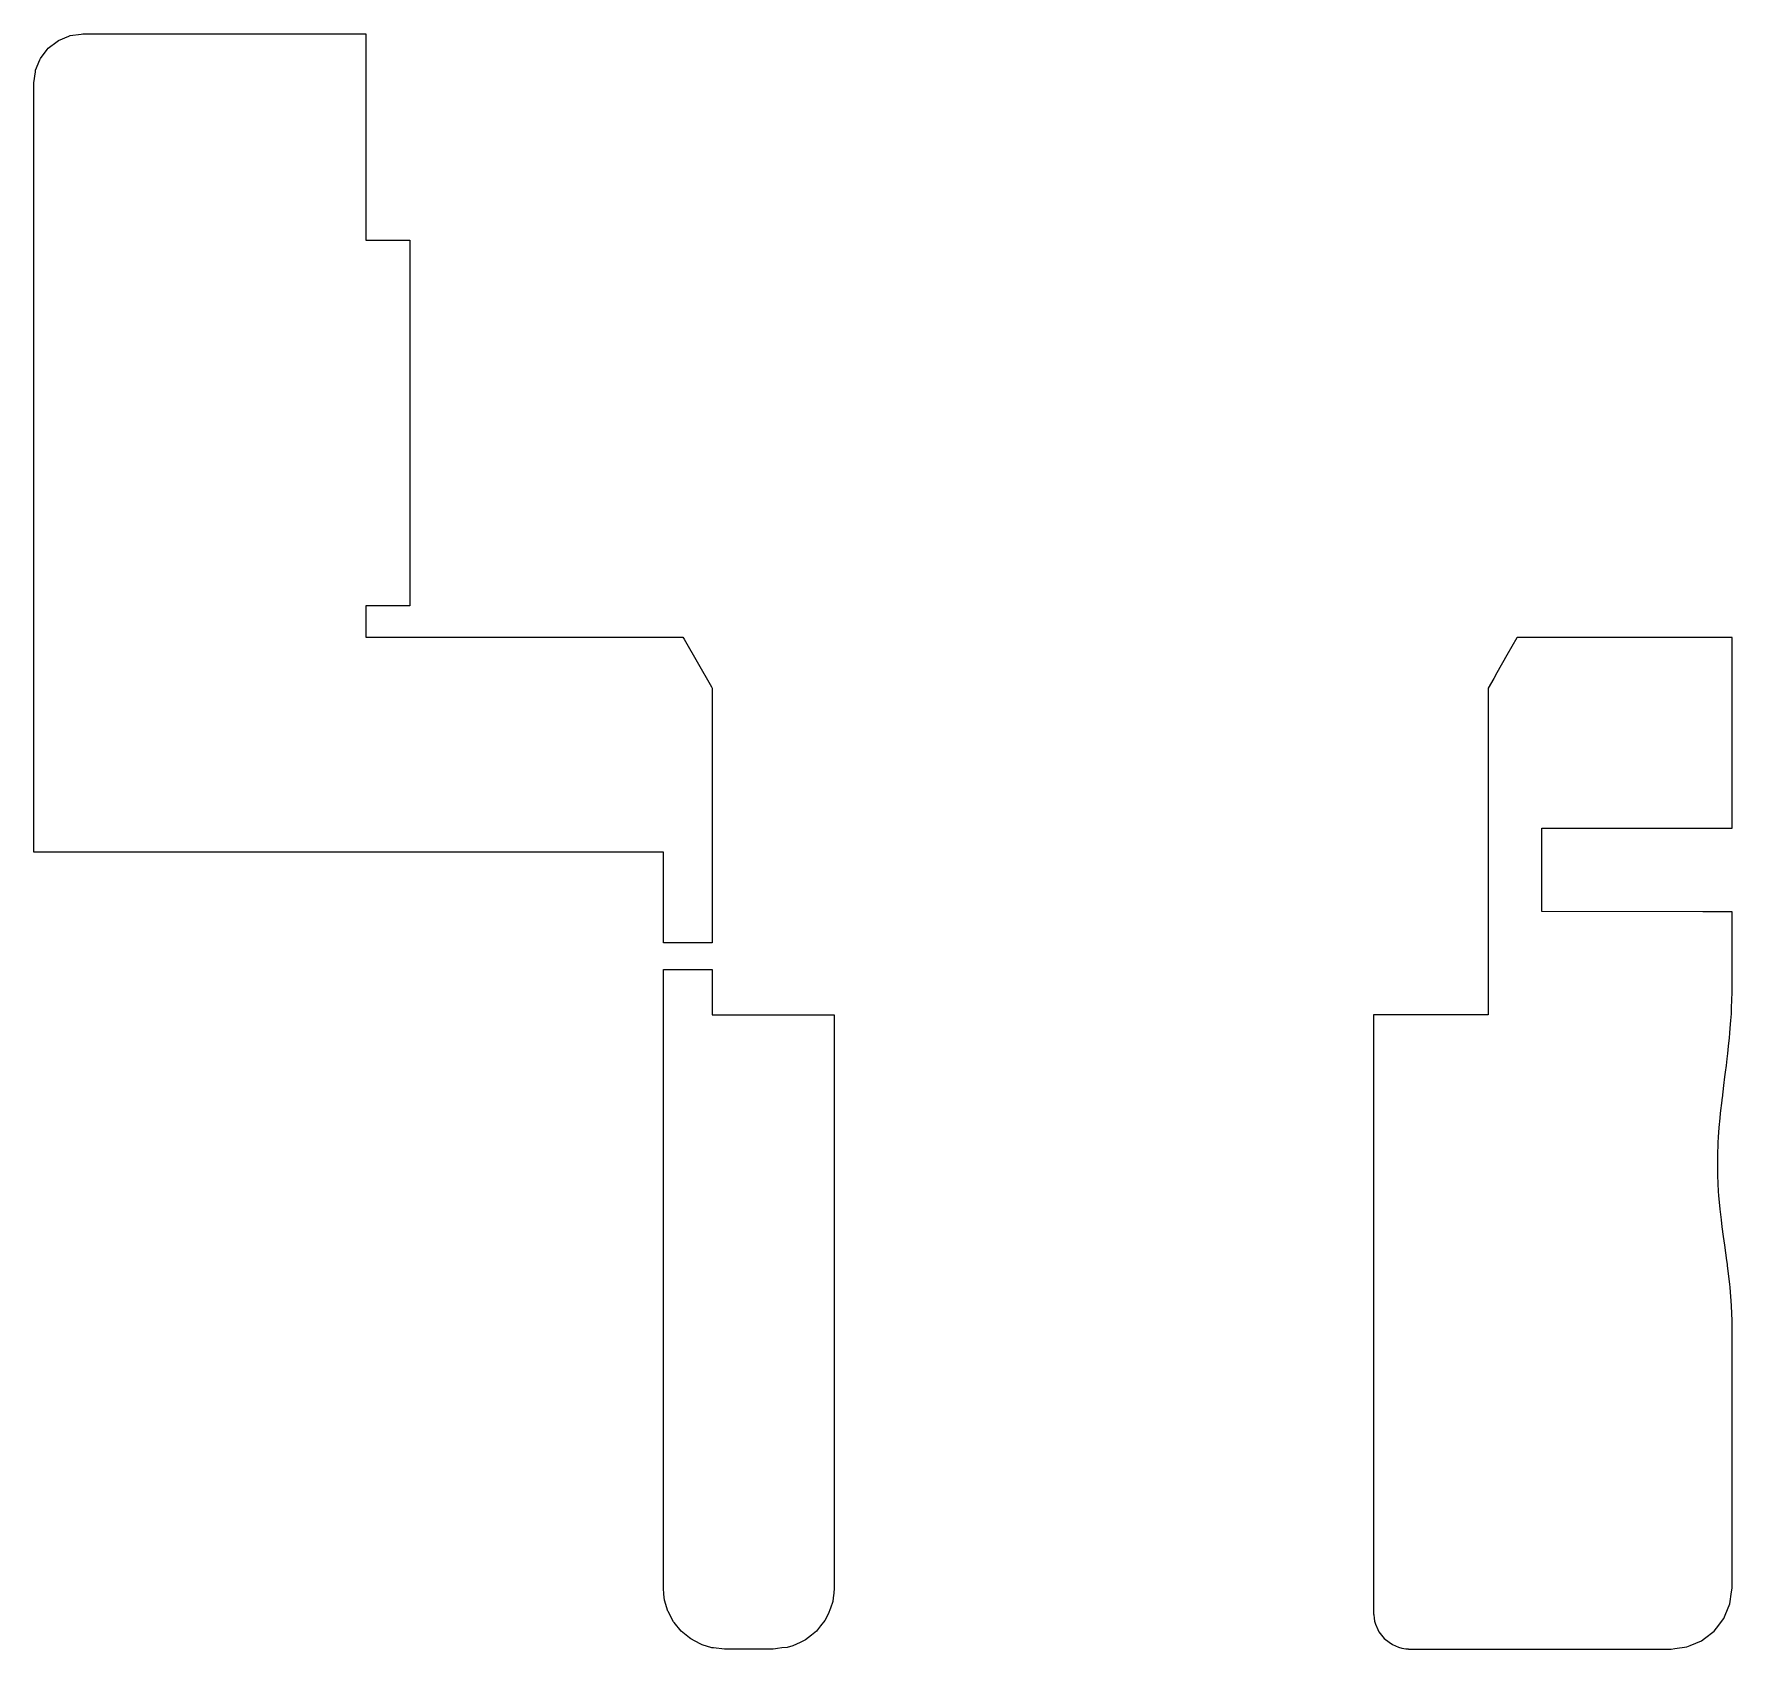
# Model space of a CAD drawing. Header units: metres. Extents: x 2.4 to 72, y -16 to 50.2.
import ezdxf

# ---------------------------------------------------------------- set-up
doc = ezdxf.new("R2010")
doc.units = ezdxf.units.M

msp = doc.modelspace()

# ---------------------------------------------------------------- linework, layer by layer
for p, q in [((3.823, 50.107), (3.882, 50.132)), ((3.882, 50.132), (4.337, 50.192)), ((4.337, 50.192), (4.4, 50.2)), ((4.4, 50.2), (6.219, 50.2)), ((6.219, 50.2), (6.407, 50.2)), ((6.407, 50.2), (6.66, 50.2)), ((6.66, 50.2), (6.981, 50.2)), ((6.981, 50.2), (7.356, 50.2)), ((7.356, 50.2), (7.748, 50.2)), ((7.748, 50.2), (8.086, 50.2)), ((8.086, 50.2), (11.737, 50.2)), ((11.737, 50.2), (11.821, 50.2)), ((11.821, 50.2), (11.961, 50.2)), ((11.961, 50.2), (12.126, 50.2)), ((12.126, 50.2), (12.284, 50.2)), ((12.284, 50.2), (12.414, 50.2)), ((12.414, 50.2), (12.775, 50.2)), ((12.775, 50.2), (12.908, 50.2)), ((12.908, 50.2), (13.002, 50.2)), ((13.002, 50.2), (14.513, 50.2)), ((14.513, 50.2), (14.649, 50.2)), ((14.649, 50.2), (16, 50.2)), ((16, 50.2), (16, 45.828)), ((2.668, 49.2), (2.947, 49.564)), ((2.947, 49.564), (2.986, 49.614)), ((2.986, 49.614), (3.349, 49.893)), ((3.349, 49.893), (3.4, 49.932)), ((3.4, 49.932), (3.823, 50.107)), ((2.468, 48.718), (2.644, 49.141)), ((2.644, 49.141), (2.668, 49.2)), ((2.4, 48.2), (2.46, 48.654)), ((2.4, 47.833), (2.4, 48.2)), ((2.46, 48.654), (2.468, 48.718)), ((2.4, 43.889), (2.4, 47.833)), ((16, 45.828), (16, 45.2)), ((16, 45.2), (16, 43.981)), ((2.4, 43.446), (2.4, 43.889)), ((16, 43.981), (16, 43.874)), ((16, 43.874), (16, 42.584)), ((16, 43.874), (16, 43.874)), ((2.4, 43.348), (2.4, 43.446)), ((2.4, 43.25), (2.4, 43.348)), ((2.4, 42.828), (2.4, 43.25)), ((2.4, 42.728), (2.4, 42.828)), ((2.4, 41.102), (2.4, 42.728)), ((16, 42.584), (16, 42.53)), ((16, 42.53), (16, 41.753)), ((2.4, 40.719), (2.4, 41.102)), ((16, 41.753), (17.024, 41.753)), ((17.024, 41.753), (17.8, 41.753)), ((17.8, 41.753), (17.8, 41.257)), ((17.8, 41.257), (17.8, 40.43)), ((2.4, 40.402), (2.4, 40.719)), ((2.4, 40.163), (2.4, 40.402)), ((17.8, 40.43), (17.8, 39.96)), ((2.4, 36.111), (2.4, 40.163)), ((17.8, 39.96), (17.8, 26.753)), ((2.4, 35.898), (2.4, 36.111)), ((2.4, 35.746), (2.4, 35.898)), ((2.4, 33.678), (2.4, 35.746)), ((2.4, 28.704), (2.4, 33.678)), ((2.4, 24.58), (2.4, 28.704)), ((17.211, 26.753), (16, 26.753)), ((16, 26.753), (16, 25.641)), ((17.606, 26.753), (17.211, 26.753)), ((17.8, 26.753), (17.606, 26.753)), ((16, 25.641), (16, 25.546)), ((16, 25.546), (16, 25.501)), ((16, 25.501), (16, 25.482)), ((16, 25.482), (16, 25.476)), ((16, 25.476), (16.771, 25.476)), ((16.771, 25.476), (18.464, 25.476)), ((18.464, 25.476), (29, 25.476)), ((29, 25.476), (29.047, 25.394)), ((29.047, 25.394), (30.165, 23.445)), ((63.182, 25.445), (62.775, 24.735)), ((63.19, 25.46), (63.182, 25.445)), ((64.431, 25.46), (63.19, 25.46)), ((72, 25.46), (64.431, 25.46)), ((72, 25.127), (72, 25.46)), ((72, 19.312), (72, 25.127)), ((2.4, 16.661), (2.4, 24.58)), ((62.775, 24.735), (62.361, 24.014)), ((62.231, 23.787), (62, 23.384)), ((62.361, 24.014), (62.231, 23.787)), ((30.165, 23.445), (30.2, 23.384)), ((30.2, 23.384), (30.2, 15.288)), ((62, 23.384), (62, 20.273)), ((62, 20.273), (62, 17.957)), ((72, 17.652), (72, 19.312)), ((62, 17.957), (62, 17.239)), ((64.2, 17.307), (64.2, 17.652)), ((64.2, 17.652), (70.117, 17.652)), ((70.117, 17.652), (72, 17.652)), ((62, 17.239), (62, 16.64)), ((64.2, 16.962), (64.2, 17.307)), ((64.2, 16.739), (64.2, 16.962)), ((64.2, 16.512), (64.2, 16.739)), ((12.874, 16.661), (2.4, 16.661)), ((14.97, 16.661), (12.874, 16.661)), ((28.2, 16.661), (14.97, 16.661)), ((28.2, 16.283), (28.2, 16.661)), ((28.2, 14.759), (28.2, 16.283)), ((62, 16.64), (62, 16.261)), ((62, 16.261), (62, 15.695)), ((64.2, 16.261), (64.2, 16.512)), ((64.2, 16.181), (64.2, 16.261)), ((64.2, 15.939), (64.2, 16.181)), ((62, 15.695), (62, 15.37)), ((62, 15.37), (62, 14.945)), ((64.2, 15.892), (64.2, 15.939)), ((64.2, 15.846), (64.2, 15.892)), ((64.2, 15.603), (64.2, 15.846)), ((64.2, 15.519), (64.2, 15.603)), ((64.2, 15.267), (64.2, 15.519)), ((28.2, 13.777), (28.2, 14.759)), ((30.2, 15.288), (30.2, 14.759)), ((30.2, 14.759), (30.2, 13.777)), ((62, 14.945), (62, 14.486)), ((64.2, 15.026), (64.2, 15.267)), ((64.2, 14.808), (64.2, 15.026)), ((64.2, 14.233), (64.2, 14.808)), ((62, 14.486), (62, 14.05)), ((62, 14.05), (62, 10)), ((70.803, 14.22), (64.2, 14.233)), ((72, 14.222), (70.803, 14.22)), ((72, 12.801), (72, 14.222)), ((28.2, 12.941), (28.2, 13.777)), ((30.2, 13.777), (30.2, 12.941)), ((28.669, 12.941), (28.2, 12.941)), ((30.2, 12.941), (28.669, 12.941)), ((72, 10.909), (72, 12.801)), ((28.2, 11.479), (28.2, 11.858)), ((28.2, 11.858), (29.827, 11.858)), ((29.827, 11.858), (30.2, 11.858)), ((30.2, 11.858), (30.2, 11.692)), ((28.2, 11.019), (28.2, 11.479)), ((30.2, 11.692), (30.2, 11.69)), ((30.2, 11.69), (30.2, 11.536)), ((30.2, 11.536), (30.2, 11.533)), ((30.2, 11.533), (30.2, 10.203)), ((28.2, 10.28), (28.2, 11.019)), ((71.982, 10.277), (71.991, 10.608)), ((71.991, 10.608), (72, 10.909)), ((28.2, 10.134), (28.2, 10.28)), ((28.2, 10.07), (28.2, 10.134)), ((28.2, 9.982), (28.2, 10.07)), ((28.2, 9.872), (28.2, 9.982)), ((28.2, 9.759), (28.2, 9.872)), ((28.2, 9.677), (28.2, 9.759)), ((30.2, 10.203), (30.2, 10)), ((30.2, 10), (34.606, 10)), ((34.606, 10), (35.2, 10)), ((35.2, 10), (35.2, 9.526)), ((59.878, 10), (57.3, 10)), ((57.3, 10), (57.3, 9.185)), ((62, 10), (59.878, 10)), ((71.928, 9.446), (71.954, 9.763)), ((71.954, 9.763), (71.976, 10.037)), ((71.976, 10.037), (71.982, 10.277)), ((28.2, -13.013), (28.2, 9.677)), ((35.2, 9.526), (35.2, 6.739)), ((57.3, 9.185), (57.3, 8.636)), ((71.859, 8.716), (71.901, 9.059)), ((71.901, 9.059), (71.914, 9.247)), ((71.914, 9.247), (71.928, 9.446)), ((57.3, 8.636), (57.3, 7.927)), ((71.8, 8.186), (71.822, 8.406)), ((71.822, 8.406), (71.859, 8.716)), ((57.3, 7.927), (57.3, 7.087)), ((71.733, 7.648), (71.773, 7.917)), ((71.773, 7.917), (71.8, 8.186)), ((57.3, 7.087), (57.3, 6.193)), ((71.603, 6.581), (71.663, 7.096)), ((71.663, 7.096), (71.705, 7.458)), ((71.705, 7.458), (71.733, 7.648)), ((35.2, 6.739), (35.2, 5.879)), ((71.533, 5.971), (71.595, 6.488)), ((71.595, 6.488), (71.6, 6.552)), ((71.6, 6.552), (71.603, 6.581)), ((35.2, 5.879), (35.2, 4.857)), ((57.3, 6.193), (57.3, 5.366)), ((71.478, 5.379), (71.508, 5.759)), ((71.508, 5.759), (71.533, 5.971)), ((57.3, 5.366), (57.3, 4.726)), ((71.438, 4.767), (71.447, 4.976)), ((71.447, 4.976), (71.478, 5.379)), ((35.2, 4.857), (35.2, 3.741)), ((57.3, 4.726), (57.3, -4.266)), ((71.418, 4.221), (71.438, 4.767)), ((71.418, 4.119), (71.418, 4.221)), ((35.2, 3.741), (35.2, 2.656)), ((71.42, 3.486), (71.418, 4.119)), ((71.424, 3.409), (71.42, 3.486)), ((71.451, 2.759), (71.424, 3.409)), ((35.2, 2.656), (35.2, 1.764)), ((71.464, 2.594), (71.451, 2.759)), ((71.51, 2.033), (71.464, 2.594)), ((35.2, 1.764), (35.2, -6.909)), ((71.562, 1.588), (71.51, 2.033)), ((71.596, 1.299), (71.562, 1.588)), ((71.656, 0.909), (71.596, 1.299)), ((71.698, 0.548), (71.656, 0.909)), ((71.786, -0.07), (71.698, 0.548)), ((71.809, -0.23), (71.786, -0.07)), ((71.82, -0.293), (71.809, -0.23)), ((71.907, -1.047), (71.82, -0.293)), ((71.925, -1.178), (71.907, -1.047)), ((71.982, -1.915), (71.925, -1.178)), ((71.982, -1.92), (71.982, -1.915)), ((71.983, -1.929), (71.982, -1.92)), ((72, -2.541), (71.983, -1.929)), ((72, -3.334), (72, -2.541)), ((72, -5.392), (72, -3.334)), ((57.3, -4.266), (57.3, -5.473)), ((57.3, -5.473), (57.3, -6.743)), ((72, -6.92), (72, -5.392)), ((35.2, -6.909), (35.2, -7.791)), ((57.3, -6.743), (57.3, -7.929)), ((72, -8.073), (72, -6.92)), ((35.2, -7.791), (35.2, -8.797)), ((57.3, -7.929), (57.3, -8.947)), ((72, -8.955), (72, -8.073)), ((35.2, -8.797), (35.2, -9.786)), ((57.3, -8.947), (57.3, -9.77)), ((72, -9.638), (72, -8.955)), ((72, -10.174), (72, -9.638)), ((72, -9.638), (72, -9.638)), ((35.2, -9.786), (35.2, -10.658)), ((57.3, -9.77), (57.3, -10.409)), ((57.3, -10.409), (57.3, -10.889)), ((72, -10.598), (72, -10.174)), ((35.2, -10.658), (35.2, -11.366)), ((57.3, -10.889), (57.3, -11.236)), ((72, -11.205), (72, -10.598)), ((35.2, -11.366), (35.2, -11.907)), ((57.3, -11.236), (57.3, -11.474)), ((57.3, -11.474), (57.3, -11.726)), ((57.3, -11.726), (57.3, -11.942)), ((72, -11.6), (72, -11.205)), ((72, -11.859), (72, -11.6)), ((35.2, -11.907), (35.2, -12.298)), ((35.2, -12.298), (35.2, -12.567)), ((57.3, -11.942), (57.3, -14.177)), ((72, -11.906), (72, -11.859)), ((72, -13.5), (72, -11.906)), ((28.2, -13.092), (28.2, -13.013)), ((28.2, -13.19), (28.2, -13.092)), ((28.2, -13.28), (28.2, -13.19)), ((35.2, -12.567), (35.2, -12.739)), ((35.2, -12.739), (35.2, -12.835)), ((35.2, -12.739), (35.2, -12.739)), ((35.2, -12.835), (35.2, -13.5)), ((28.2, -13.348), (28.2, -13.28)), ((28.2, -13.396), (28.2, -13.348)), ((28.2, -13.428), (28.2, -13.396)), ((28.2, -13.449), (28.2, -13.428)), ((28.2, -13.463), (28.2, -13.449)), ((28.2, -13.471), (28.2, -13.463)), ((28.2, -13.475), (28.2, -13.471)), ((28.2, -13.5), (28.2, -13.475)), ((28.2, -13.501), (28.2, -13.5)), ((28.212, -13.745), (28.2, -13.501)), ((28.213, -13.749), (28.212, -13.745)), ((28.249, -13.99), (28.213, -13.749)), ((35.159, -13.905), (35.137, -14.052)), ((35.189, -13.716), (35.159, -13.905)), ((35.2, -13.5), (35.189, -13.716)), ((71.915, -14.147), (71.98, -13.654)), ((71.98, -13.654), (72, -13.5)), ((28.387, -14.448), (28.249, -13.99)), ((28.394, -14.465), (28.387, -14.448)), ((28.617, -14.882), (28.394, -14.465)), ((34.95, -14.577), (34.816, -14.829)), ((35.053, -14.329), (34.95, -14.577)), ((35.137, -14.052), (35.053, -14.329)), ((57.3, -14.177), (57.3, -14.459)), ((57.3, -14.459), (57.3, -14.5)), ((57.3, -14.5), (57.304, -14.54)), ((57.304, -14.54), (57.308, -14.561)), ((57.308, -14.561), (57.313, -14.597)), ((57.313, -14.597), (57.331, -14.732)), ((71.665, -14.75), (71.724, -14.607)), ((71.724, -14.607), (71.915, -14.147)), ((28.637, -14.908), (28.617, -14.882)), ((28.932, -15.268), (28.637, -14.908)), ((29.268, -15.544), (28.932, -15.268)), ((34.468, -15.268), (34.269, -15.431)), ((34.645, -15.051), (34.468, -15.268)), ((34.816, -14.829), (34.645, -15.051)), ((57.331, -14.732), (57.345, -14.863)), ((57.345, -14.863), (57.382, -14.975)), ((57.382, -14.975), (57.476, -15.201)), ((57.476, -15.201), (57.529, -15.293)), ((57.529, -15.293), (57.682, -15.493)), ((70.873, -15.571), (71.268, -15.268)), ((71.268, -15.268), (71.362, -15.145)), ((71.362, -15.145), (71.665, -14.75)), ((29.327, -15.588), (29.268, -15.544)), ((29.7, -15.788), (29.327, -15.588)), ((29.789, -15.825), (29.7, -15.788)), ((30.183, -15.945), (29.789, -15.825)), ((30.256, -15.956), (30.183, -15.945)), ((30.7, -16), (30.256, -15.956)), ((30.892, -16), (30.7, -16)), ((32.7, -16), (30.892, -16)), ((32.791, -15.991), (32.7, -16)), ((32.878, -15.977), (32.791, -15.991)), ((33.055, -15.953), (32.878, -15.977)), ((33.271, -15.932), (33.055, -15.953)), ((33.502, -15.862), (33.271, -15.932)), ((33.804, -15.737), (33.502, -15.862)), ((34.023, -15.62), (33.804, -15.737)), ((34.269, -15.431), (34.023, -15.62)), ((57.682, -15.493), (57.742, -15.563)), ((57.742, -15.563), (57.946, -15.72)), ((57.946, -15.72), (58.084, -15.817)), ((58.084, -15.817), (58.332, -15.92)), ((58.332, -15.92), (58.471, -15.96)), ((58.471, -15.96), (58.543, -15.974)), ((58.543, -15.974), (58.626, -15.99)), ((58.626, -15.99), (58.677, -15.995)), ((58.677, -15.995), (58.728, -15.998)), ((58.728, -15.998), (58.738, -15.999)), ((58.738, -15.999), (58.789, -16)), ((58.789, -16), (58.8, -16)), ((58.8, -16), (60.777, -16)), ((60.777, -16), (69.5, -16)), ((69.5, -16), (69.654, -15.98)), ((69.654, -15.98), (70.147, -15.915)), ((70.147, -15.915), (70.29, -15.855)), ((70.29, -15.855), (70.75, -15.665)), ((70.75, -15.665), (70.873, -15.571))]:
    msp.add_line(p, q)

doc.saveas('drawing.dxf')
